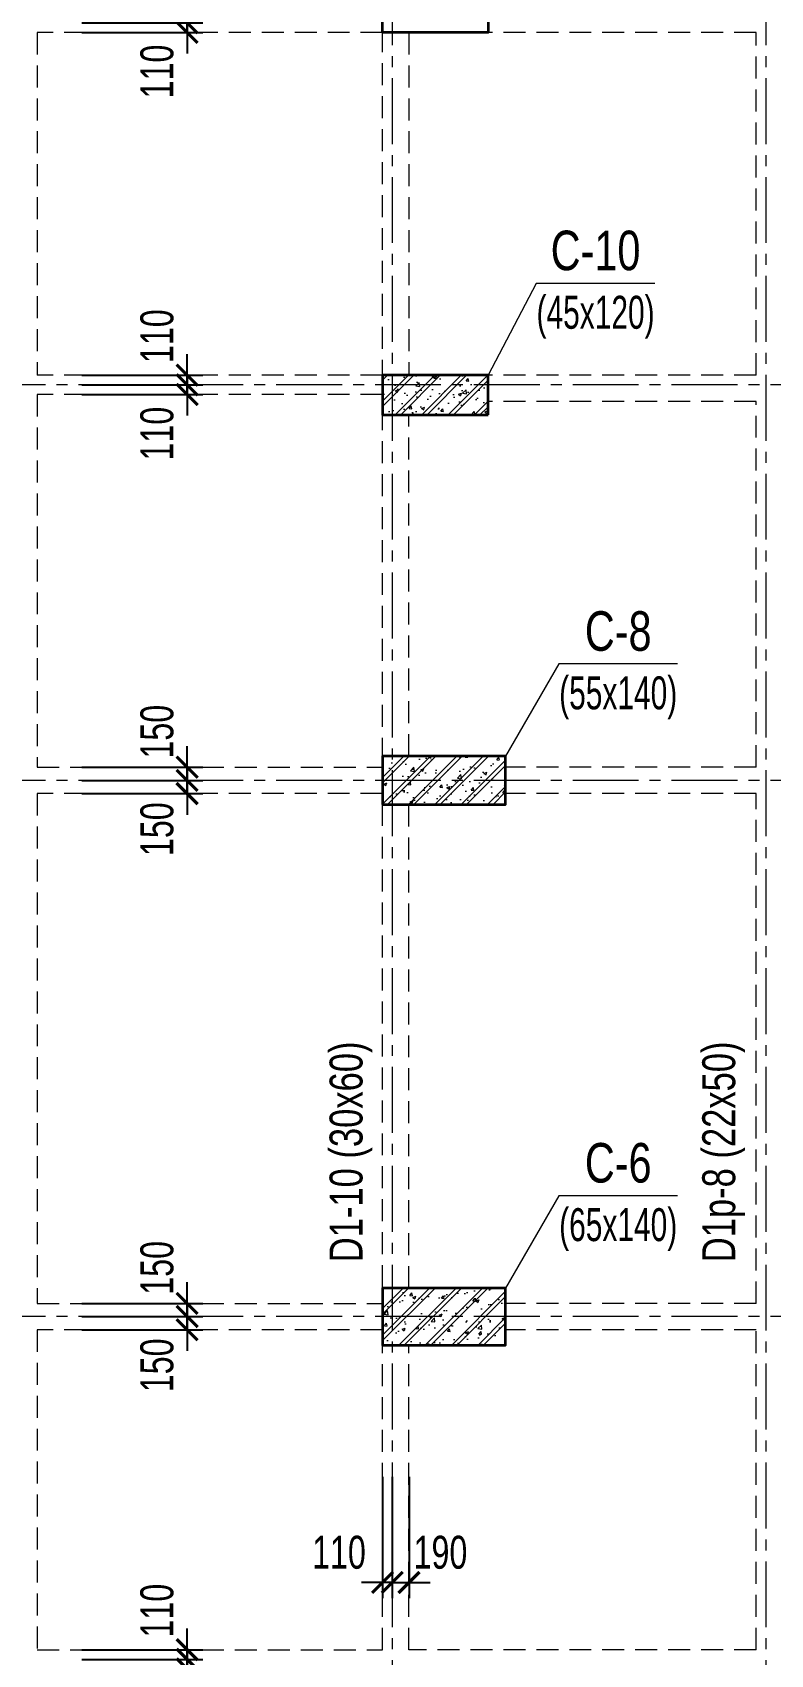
# Model space of a CAD drawing. Header units: millimetres. Extents: x 0 to 132533, y 0 to 93608.
# Drawn here: x 57692 to 66092, y 20172 to 38627 of the extents above; entities that cross this region are included whole.
import ezdxf
from ezdxf.enums import TextEntityAlignment as Align

# ---------------------------------------------------------------- set-up
doc = ezdxf.new("R2010")
doc.units = ezdxf.units.MM
doc.header["$LTSCALE"] = 1000
doc.header["$MEASUREMENT"] = 0
doc.linetypes.add('CENTER2', pattern=[1.125, 0.75, -0.125, 0.125, -0.125])
doc.linetypes.add('HIDDEN', pattern=[0.375, 0.25, -0.125])
for name, color, linetype, lineweight in [('CDC.01.AXIS', 160, 'CENTER2', 13), ('CDC.02.DIM', 1, 'Continuous', 18), ('CDC.03.BORDER', 3, 'Continuous', 25), ('CDC.07.TEXTCOL', 3, 'Continuous', 18), ('CDC.08.TEXTBEAM', 2, 'Continuous', 18), ('CDC.09.COLUMN', 4, 'Continuous', 35), ('CDC.10.HATCH', 163, 'Continuous', 9), ('CDC.13.BEAM', 8, 'HIDDEN', 18), ('TEXTCOL_SHAPE', 6, 'Continuous', 20)]:
    doc.layers.add(name, color=color, linetype=linetype, lineweight=lineweight)
doc.styles.add('KCS_SMTEXT', font='arial.ttf', dxfattribs={"width": 0.7})
doc.dimstyles.new('KCS_DIM150', dxfattribs={"dimscale": 150, "dimtxt": 2.5, "dimasz": 1.6, "dimexe": 1.2, "dimexo": 0, "dimgap": 1, "dimtad": 1, "dimdec": 0, "dimzin": 0, "dimdsep": 46, "dimtxsty": 'KCS_SMTEXT', "dimblk": 'ARCHTICK', "dimcen": 0, "dimdle": 1, "dimclrd": 1, "dimclre": 1, "dimclrt": 2, "dimadec": 0, "dimazin": 0, "dimtfac": 1, "dimtdec": 0, "dimtix": 1, "dimtmove": 2, "dimatfit": 3, "dimfxl": 1, "dimtolj": 1, "dimtzin": 0, "dimarcsym": 0})

# ---------------------------------------------------------------- blocks, each defined once
blk = doc.blocks.new('_ArchTick')
at = {"color": 0, "linetype": 'ByBlock', "const_width": 0.15}
blk.add_lwpolyline([(-0.5, -0.5), (0.5, 0.5)], dxfattribs=at)
blk = doc.blocks.new('*D142')
at = {"layer": 'CDC.02.DIM', "color": 1, "lineweight": -2, "transparency": 16777216}
for p, q in [((59452, 38737), (59452, 38977)), ((58252, 38737), (59632, 38737)), ((58252, 38627), (59632, 38627)), ((59452, 38627), (59452, 38737)), ((59452, 38627), (59452, 38387))]:
    blk.add_line(p, q, dxfattribs=at)
at = {"layer": 'Defpoints', "color": 0, "transparency": 16777216}
for p in [(58252, 38737), (58252, 38627), (59452, 38737)]:
    blk.add_point(p, dxfattribs=at)
at = {"layer": 'CDC.02.DIM', "color": 1, "lineweight": -2, "transparency": 16777216, "xscale": 240, "yscale": 240, "zscale": 240}
for p, rotation in [((59452, 38737), 270), ((59452, 38627), 90)]:
    blk.add_blockref('_ArchTick', p, dxfattribs=dict(at, rotation=rotation))
at = {"layer": 'CDC.02.DIM', "color": 2, "transparency": 16777216, "insert": (59110, 38182), "char_height": 375, "attachment_point": 5, "rotation": 90, "style": 'KCS_SMTEXT'}
blk.add_mtext('\\A1;110', dxfattribs=at)
blk = doc.blocks.new('*D143')
at = {"layer": 'CDC.02.DIM', "color": 1, "lineweight": -2, "transparency": 16777216}
for p, q in [((59452, 38927), (59452, 39167)), ((58252, 38927), (59632, 38927)), ((59452, 38927), (59452, 38737)), ((58252, 38737), (59632, 38737)), ((59452, 38737), (59452, 38497))]:
    blk.add_line(p, q, dxfattribs=at)
at = {"layer": 'Defpoints', "color": 0, "transparency": 16777216}
for p in [(58252, 38927), (58252, 38737), (59452, 38737)]:
    blk.add_point(p, dxfattribs=at)
at = {"layer": 'CDC.02.DIM', "color": 1, "lineweight": -2, "transparency": 16777216, "xscale": 240, "yscale": 240, "zscale": 240}
for p, rotation in [((59452, 38927), 270), ((59452, 38737), 90)]:
    blk.add_blockref('_ArchTick', p, dxfattribs=dict(at, rotation=rotation))
at = {"layer": 'CDC.02.DIM', "color": 2, "transparency": 16777216, "insert": (59110, 39291), "char_height": 375, "attachment_point": 5, "rotation": 90, "style": 'KCS_SMTEXT'}
blk.add_mtext('\\A1;190', dxfattribs=at)
blk = doc.blocks.new('*D146')
at = {"layer": 'CDC.02.DIM', "color": 1, "lineweight": -2, "transparency": 16777216}
for p, q in [((59452, 34617), (59452, 34857)), ((58252, 34617), (59632, 34617)), ((59452, 34507), (59452, 34617)), ((58252, 34507), (59632, 34507)), ((59452, 34507), (59452, 34267))]:
    blk.add_line(p, q, dxfattribs=at)
at = {"layer": 'Defpoints', "color": 0, "transparency": 16777216}
for p in [(58252, 34617), (59452, 34617), (58252, 34507)]:
    blk.add_point(p, dxfattribs=at)
at = {"layer": 'CDC.02.DIM', "color": 1, "lineweight": -2, "transparency": 16777216, "xscale": 240, "yscale": 240, "zscale": 240}
for p, rotation in [((59452, 34617), 270), ((59452, 34507), 90)]:
    blk.add_blockref('_ArchTick', p, dxfattribs=dict(at, rotation=rotation))
at = {"layer": 'CDC.02.DIM', "color": 2, "transparency": 16777216, "insert": (59110, 34062), "char_height": 375, "attachment_point": 5, "rotation": 90, "style": 'KCS_SMTEXT'}
blk.add_mtext('\\A1;110', dxfattribs=at)
blk = doc.blocks.new('*D147')
at = {"layer": 'CDC.02.DIM', "color": 1, "lineweight": -2, "transparency": 16777216}
for p, q in [((59452, 34727), (59452, 34967)), ((58252, 34727), (59632, 34727)), ((59452, 34727), (59452, 34617)), ((58252, 34617), (59632, 34617)), ((59452, 34617), (59452, 34377))]:
    blk.add_line(p, q, dxfattribs=at)
at = {"layer": 'Defpoints', "color": 0, "transparency": 16777216}
for p in [(58252, 34727), (58252, 34617), (59452, 34617)]:
    blk.add_point(p, dxfattribs=at)
at = {"layer": 'CDC.02.DIM', "color": 1, "lineweight": -2, "transparency": 16777216, "xscale": 240, "yscale": 240, "zscale": 240}
for p, rotation in [((59452, 34727), 270), ((59452, 34617), 90)]:
    blk.add_blockref('_ArchTick', p, dxfattribs=dict(at, rotation=rotation))
at = {"layer": 'CDC.02.DIM', "color": 2, "transparency": 16777216, "insert": (59110, 35171), "char_height": 375, "attachment_point": 5, "rotation": 90, "style": 'KCS_SMTEXT'}
blk.add_mtext('\\A1;110', dxfattribs=at)
blk = doc.blocks.new('*D148')
at = {"layer": 'CDC.02.DIM', "color": 1, "lineweight": -2, "transparency": 16777216}
for p, q in [((59452, 30117), (59452, 30357)), ((58252, 30117), (59632, 30117)), ((59452, 29967), (59452, 30117)), ((58252, 29967), (59632, 29967)), ((59452, 29967), (59452, 29727))]:
    blk.add_line(p, q, dxfattribs=at)
at = {"layer": 'Defpoints', "color": 0, "transparency": 16777216}
for p in [(58252, 30117), (59452, 30117), (58252, 29967)]:
    blk.add_point(p, dxfattribs=at)
at = {"layer": 'CDC.02.DIM', "color": 1, "lineweight": -2, "transparency": 16777216, "xscale": 240, "yscale": 240, "zscale": 240}
for p, rotation in [((59452, 30117), 270), ((59452, 29967), 90)]:
    blk.add_blockref('_ArchTick', p, dxfattribs=dict(at, rotation=rotation))
at = {"layer": 'CDC.02.DIM', "color": 2, "transparency": 16777216, "insert": (59110, 29562), "char_height": 375, "attachment_point": 5, "rotation": 90, "style": 'KCS_SMTEXT'}
blk.add_mtext('\\A1;150', dxfattribs=at)
blk = doc.blocks.new('*D149')
at = {"layer": 'CDC.02.DIM', "color": 1, "lineweight": -2, "transparency": 16777216}
for p, q in [((59452, 30267), (59452, 30507)), ((58252, 30267), (59632, 30267)), ((59452, 30267), (59452, 30117)), ((58252, 30117), (59632, 30117)), ((59452, 30117), (59452, 29877))]:
    blk.add_line(p, q, dxfattribs=at)
at = {"layer": 'Defpoints', "color": 0, "transparency": 16777216}
for p in [(58252, 30267), (58252, 30117), (59452, 30117)]:
    blk.add_point(p, dxfattribs=at)
at = {"layer": 'CDC.02.DIM', "color": 1, "lineweight": -2, "transparency": 16777216, "xscale": 240, "yscale": 240, "zscale": 240}
for p, rotation in [((59452, 30267), 270), ((59452, 30117), 90)]:
    blk.add_blockref('_ArchTick', p, dxfattribs=dict(at, rotation=rotation))
at = {"layer": 'CDC.02.DIM', "color": 2, "transparency": 16777216, "insert": (59110, 30671), "char_height": 375, "attachment_point": 5, "rotation": 90, "style": 'KCS_SMTEXT'}
blk.add_mtext('\\A1;150', dxfattribs=at)
blk = doc.blocks.new('*D150')
at = {"layer": 'CDC.02.DIM', "color": 1, "lineweight": -2, "transparency": 16777216}
for p, q in [((59452, 24017), (59452, 24257)), ((58252, 24017), (59632, 24017)), ((59452, 23867), (59452, 24017)), ((58252, 23867), (59632, 23867)), ((59452, 23867), (59452, 23627))]:
    blk.add_line(p, q, dxfattribs=at)
at = {"layer": 'Defpoints', "color": 0, "transparency": 16777216}
for p in [(58252, 24017), (59452, 24017), (58252, 23867)]:
    blk.add_point(p, dxfattribs=at)
at = {"layer": 'CDC.02.DIM', "color": 1, "lineweight": -2, "transparency": 16777216, "xscale": 240, "yscale": 240, "zscale": 240}
for p, rotation in [((59452, 24017), 270), ((59452, 23867), 90)]:
    blk.add_blockref('_ArchTick', p, dxfattribs=dict(at, rotation=rotation))
at = {"layer": 'CDC.02.DIM', "color": 2, "transparency": 16777216, "insert": (59110, 23462), "char_height": 375, "attachment_point": 5, "rotation": 90, "style": 'KCS_SMTEXT'}
blk.add_mtext('\\A1;150', dxfattribs=at)
blk = doc.blocks.new('*D151')
at = {"layer": 'CDC.02.DIM', "color": 1, "lineweight": -2, "transparency": 16777216}
for p, q in [((59452, 24167), (59452, 24407)), ((58252, 24167), (59632, 24167)), ((58252, 24017), (59632, 24017)), ((59452, 24167), (59452, 24017)), ((59452, 24017), (59452, 23777))]:
    blk.add_line(p, q, dxfattribs=at)
at = {"layer": 'Defpoints', "color": 0, "transparency": 16777216}
for p in [(58252, 24167), (58252, 24017), (59452, 24017)]:
    blk.add_point(p, dxfattribs=at)
at = {"layer": 'CDC.02.DIM', "color": 1, "lineweight": -2, "transparency": 16777216, "xscale": 240, "yscale": 240, "zscale": 240}
for p, rotation in [((59452, 24167), 270), ((59452, 24017), 90)]:
    blk.add_blockref('_ArchTick', p, dxfattribs=dict(at, rotation=rotation))
at = {"layer": 'CDC.02.DIM', "color": 2, "transparency": 16777216, "insert": (59110, 24571), "char_height": 375, "attachment_point": 5, "rotation": 90, "style": 'KCS_SMTEXT'}
blk.add_mtext('\\A1;150', dxfattribs=at)
blk = doc.blocks.new('*D154')
at = {"layer": 'CDC.02.DIM', "color": 1, "lineweight": -2, "transparency": 16777216}
for p, q in [((59452, 20117), (59452, 20357)), ((58252, 20117), (59632, 20117)), ((59452, 20007), (59452, 20117)), ((58252, 20007), (59632, 20007)), ((59452, 20007), (59452, 19767))]:
    blk.add_line(p, q, dxfattribs=at)
at = {"layer": 'Defpoints', "color": 0, "transparency": 16777216}
for p in [(58252, 20117), (59452, 20117), (58252, 20007)]:
    blk.add_point(p, dxfattribs=at)
at = {"layer": 'CDC.02.DIM', "color": 1, "lineweight": -2, "transparency": 16777216, "xscale": 240, "yscale": 240, "zscale": 240}
for p, rotation in [((59452, 20117), 270), ((59452, 20007), 90)]:
    blk.add_blockref('_ArchTick', p, dxfattribs=dict(at, rotation=rotation))
at = {"layer": 'CDC.02.DIM', "color": 2, "transparency": 16777216, "insert": (59110, 19562), "char_height": 375, "attachment_point": 5, "rotation": 90, "style": 'KCS_SMTEXT'}
blk.add_mtext('\\A1;110', dxfattribs=at)
blk = doc.blocks.new('*D155')
at = {"layer": 'CDC.02.DIM', "color": 1, "lineweight": -2, "transparency": 16777216}
for p, q in [((59452, 20227), (59452, 20467)), ((58252, 20227), (59632, 20227)), ((58252, 20117), (59632, 20117)), ((59452, 20227), (59452, 20117)), ((59452, 20117), (59452, 19877))]:
    blk.add_line(p, q, dxfattribs=at)
at = {"layer": 'Defpoints', "color": 0, "transparency": 16777216}
for p in [(58252, 20227), (58252, 20117), (59452, 20117)]:
    blk.add_point(p, dxfattribs=at)
at = {"layer": 'CDC.02.DIM', "color": 1, "lineweight": -2, "transparency": 16777216, "xscale": 240, "yscale": 240, "zscale": 240}
for p, rotation in [((59452, 20227), 270), ((59452, 20117), 90)]:
    blk.add_blockref('_ArchTick', p, dxfattribs=dict(at, rotation=rotation))
at = {"layer": 'CDC.02.DIM', "color": 2, "transparency": 16777216, "insert": (59110, 20671), "char_height": 375, "attachment_point": 5, "rotation": 90, "style": 'KCS_SMTEXT'}
blk.add_mtext('\\A1;110', dxfattribs=at)
blk = doc.blocks.new('*D307')
at = {"layer": 'CDC.02.DIM', "color": 1, "lineweight": -2, "transparency": 16777216}
for p, q in [((61677, 22192), (61677, 20812)), ((61787, 22192), (61787, 20812)), ((61677, 20992), (61437, 20992)), ((61787, 20992), (61677, 20992)), ((61787, 20992), (62027, 20992))]:
    blk.add_line(p, q, dxfattribs=at)
at = {"layer": 'Defpoints', "color": 0, "transparency": 16777216}
for p in [(61677, 22192), (61787, 22192), (61677, 20992)]:
    blk.add_point(p, dxfattribs=at)
at = {"layer": 'CDC.02.DIM', "color": 1, "lineweight": -2, "transparency": 16777216, "xscale": 240, "yscale": 240, "zscale": 240}
blk.add_blockref('_ArchTick', (61677, 20992), dxfattribs=at)
at = {"layer": 'CDC.02.DIM', "color": 1, "lineweight": -2, "transparency": 16777216, "xscale": 240, "yscale": 240, "zscale": 240, "rotation": 180}
blk.add_blockref('_ArchTick', (61787, 20992), dxfattribs=at)
at = {"layer": 'CDC.02.DIM', "color": 2, "transparency": 16777216, "insert": (61180, 21333), "char_height": 375, "attachment_point": 5, "style": 'KCS_SMTEXT'}
blk.add_mtext('\\A1;110', dxfattribs=at)
blk = doc.blocks.new('*D308')
at = {"layer": 'CDC.02.DIM', "color": 1, "lineweight": -2, "transparency": 16777216}
for p, q in [((61787, 22192), (61787, 20812)), ((61977, 22192), (61977, 20812)), ((61787, 20992), (61547, 20992)), ((61787, 20992), (61977, 20992)), ((61977, 20992), (62217, 20992))]:
    blk.add_line(p, q, dxfattribs=at)
at = {"layer": 'Defpoints', "color": 0, "transparency": 16777216}
for p in [(61787, 22192), (61977, 22192), (61977, 20992)]:
    blk.add_point(p, dxfattribs=at)
at = {"layer": 'CDC.02.DIM', "color": 1, "lineweight": -2, "transparency": 16777216, "xscale": 240, "yscale": 240, "zscale": 240}
blk.add_blockref('_ArchTick', (61787, 20992), dxfattribs=at)
at = {"layer": 'CDC.02.DIM', "color": 1, "lineweight": -2, "transparency": 16777216, "xscale": 240, "yscale": 240, "zscale": 240, "rotation": 180}
blk.add_blockref('_ArchTick', (61977, 20992), dxfattribs=at)
at = {"layer": 'CDC.02.DIM', "color": 2, "transparency": 16777216, "insert": (62335, 21333), "char_height": 375, "attachment_point": 5, "style": 'KCS_SMTEXT'}
blk.add_mtext('\\A1;190', dxfattribs=at)

msp = doc.modelspace()

# ---------------------------------------------------------------- hatches: boundary and pattern name
at = {"layer": 'CDC.10.HATCH'}
h = msp.add_hatch(dxfattribs=at)
h.set_pattern_fill('BT-01', color=256, scale=50, pattern_type=2)
h.set_pattern_definition([(50, (428814.13, -433637.55), (358.63009, -31.37607), [37.5, -412.5]), (355, (428814.13, -433637.55), (-69.37567, 376.09607), [30, -330]), (100.4514, (428844.02, -433640.17), (289.2547, 344.71977), [31.8701, -350.57106]), (46.1842, (428814.13, -433537.55), (533.62052, -82.7595), [56.25, -618.75]), (96.6356, (428858.6, -433544.45), (467.33135, 487.05894), [47.80514, -525.8565]), (351.1842, (428814.13, -433537.55), (467.33097, 487.0593), [45, -495]), (21, (428864.13, -433562.55), (298.45353, -201.30945), [37.5, -412.5]), (326, (428864.13, -433562.55), (121.65767, 362.57502), [30, -330]), (71.4514, (428889, -433579.33), (420.11131, 161.26525), [31.8701, -350.57106]), (37.5, (428814.13, -433637.55), (6.079928, 166.446927), [0, -326, 0, -335, 0, -331.25]), (7.5, (428814.13, -433637.55), (131.53477, 197.205856), [0, -191, 0, -318.5, 0, -126.25]), (327.5, (428702.63, -433637.55), (266.911218, -11.277436), [0, -125, 0, -390, 0, -517.5]), (317.5, (428652.63, -433637.55), (291.593085, 50.05249), [0, -162.5, 0, -259, 0, -367.5]), (45, (428814.13, -433637.55), (-150.26019, 150.26019), []), (45, (428814.13, -433576.3), (-150.26019, 150.26019), [])])
h.paths.add_polyline_path([(62876.5, 34276.5), (62876.5, 34726.5), (61676.5, 34726.5), (61676.5, 34276.5)])
h = msp.add_hatch(dxfattribs=at)
h.set_pattern_fill('BT-01', color=256, scale=50, pattern_type=2)
h.set_pattern_definition([(50, (428814.13, -447537.55), (358.63009, -31.37607), [37.5, -412.5]), (355, (428814.13, -447537.55), (-69.37567, 376.09607), [30, -330]), (100.4514, (428844.02, -447540.17), (289.2547, 344.71977), [31.8701, -350.57106]), (46.1842, (428814.13, -447437.55), (533.62052, -82.7595), [56.25, -618.75]), (96.6356, (428858.6, -447444.45), (467.33135, 487.05894), [47.80514, -525.8565]), (351.1842, (428814.13, -447437.55), (467.33097, 487.0593), [45, -495]), (21, (428864.13, -447462.55), (298.45353, -201.30945), [37.5, -412.5]), (326, (428864.13, -447462.55), (121.65767, 362.57502), [30, -330]), (71.4514, (428889, -447479.33), (420.11131, 161.26525), [31.8701, -350.57106]), (37.5, (428814.13, -447537.55), (6.079928, 166.446927), [0, -326, 0, -335, 0, -331.25]), (7.5, (428814.13, -447537.55), (131.53477, 197.205856), [0, -191, 0, -318.5, 0, -126.25]), (327.5, (428702.63, -447537.55), (266.911218, -11.277436), [0, -125, 0, -390, 0, -517.5]), (317.5, (428652.63, -447537.55), (291.593085, 50.05249), [0, -162.5, 0, -259, 0, -367.5]), (45, (428814.13, -447537.55), (-150.26019, 150.26019), []), (45, (428814.13, -447476.3), (-150.26019, 150.26019), [])])
h.paths.add_polyline_path([(63076.5, 30391.5), (61676.5, 30391.5), (61676.5, 29841.5), (63076.5, 29841.5)])
h = msp.add_hatch(dxfattribs=at)
h.set_pattern_fill('BT-01', color=256, scale=50, pattern_type=2)
h.set_pattern_definition([(50, (436134.13, -433637.55), (358.63009, -31.37607), [37.5, -412.5]), (355, (436134.13, -433637.55), (-69.37567, 376.09607), [30, -330]), (100.4514, (436164.02, -433640.17), (289.2547, 344.71977), [31.8701, -350.57106]), (46.1842, (436134.13, -433537.55), (533.62052, -82.7595), [56.25, -618.75]), (96.6356, (436178.6, -433544.45), (467.33135, 487.05894), [47.80514, -525.8565]), (351.1842, (436134.13, -433537.55), (467.33097, 487.0593), [45, -495]), (21, (436184.13, -433562.55), (298.45353, -201.30945), [37.5, -412.5]), (326, (436184.13, -433562.55), (121.65767, 362.57502), [30, -330]), (71.4514, (436209, -433579.33), (420.11131, 161.26525), [31.8701, -350.57106]), (37.5, (436134.13, -433637.55), (6.079928, 166.446927), [0, -326, 0, -335, 0, -331.25]), (7.5, (436134.13, -433637.55), (131.53477, 197.205856), [0, -191, 0, -318.5, 0, -126.25]), (327.5, (436022.63, -433637.55), (266.911218, -11.277436), [0, -125, 0, -390, 0, -517.5]), (317.5, (435972.63, -433637.55), (291.593085, 50.05249), [0, -162.5, 0, -259, 0, -367.5]), (45, (436134.13, -433637.55), (-150.26019, 150.26019), []), (45, (436134.13, -433576.3), (-150.26019, 150.26019), [])])
h.paths.add_polyline_path([(61676.5, 23691.5), (63076.5, 23691.5), (63076.5, 24341.5), (61676.5, 24341.5)])

# ---------------------------------------------------------------- linework, layer by layer
at = {"layer": 'CDC.01.AXIS'}
for p, q in [((61786.5, 85356.5), (61786.5, 10116.5)), ((66036.5, 85356.5), (66036.5, 10116.5)), ((93840.4, 34616.5), (13229.2, 34616.5)), ((93840.4, 30116.5), (13229.2, 30116.5)), ((93840.4, 24016.5), (13229.2, 24016.5))]:
    msp.add_line(p, q, dxfattribs=at)
at = {"layer": 'CDC.03.BORDER'}
for p, q in [((62476.5, 38626.5), (61676.5, 38626.5)), ((62476.5, 34726.5), (61676.5, 34726.5))]:
    msp.add_line(p, q, dxfattribs=at)
at = {"layer": 'CDC.07.TEXTCOL', "color": 8}
for p, q in [((63425, 35771.5), (62876.5, 34726.5)), ((64775, 35771.5), (63425, 35771.5)), ((63682.7, 31441.5), (63076.5, 30391.5)), ((65032.7, 31441.5), (63682.7, 31441.5)), ((63682.7, 25391.5), (63076.5, 24341.5)), ((65032.7, 25391.5), (63682.7, 25391.5))]:
    msp.add_line(p, q, dxfattribs=at)
at = {"layer": 'CDC.09.COLUMN'}
for points in [[(62876.5, 39076.5), (62876.5, 38626.5), (61676.5, 38626.5), (61676.5, 39076.5)], [(62876.5, 34276.5), (62876.5, 34726.5), (61676.5, 34726.5), (61676.5, 34276.5)], [(61676.5, 29841.5), (63076.5, 29841.5), (63076.5, 30391.5), (61676.5, 30391.5)], [(63076.5, 24341.5), (61676.5, 24341.5), (61676.5, 23691.5), (63076.5, 23691.5)]]:
    msp.add_lwpolyline(points, close=True, dxfattribs=at)
at = {"layer": 'CDC.13.BEAM'}
for p, q in [((61676.5, 34276.5), (61676.5, 43436.5)), ((61676.5, 38626.5), (57746.5, 38626.5)), ((57746.5, 38626.5), (57746.5, 34726.5)), ((61976.5, 38626.5), (61976.5, 34726.5)), ((65926.5, 38626.5), (61976.5, 38626.5)), ((65926.5, 34726.5), (65926.5, 38626.5)), ((61676.5, 34726.5), (57746.5, 34726.5)), ((61676.5, 20226.5), (61676.5, 34726.5)), ((65926.5, 34726.5), (61976.5, 34726.5)), ((57746.5, 34506.5), (57746.5, 30266.5)), ((61676.5, 34506.5), (57746.5, 34506.5)), ((65926.5, 34426.5), (62876.5, 34426.5)), ((65926.5, 30266.5), (65926.5, 34426.5)), ((61976.5, 30391.5), (61976.5, 34276.5)), ((57746.5, 30266.5), (61676.5, 30266.5)), ((65926.5, 30266.5), (63076.5, 30266.5)), ((61676.5, 29966.5), (57746.5, 29966.5)), ((57746.5, 29966.5), (57746.5, 24166.5)), ((65926.5, 29966.5), (63076.5, 29966.5)), ((65926.5, 24166.5), (65926.5, 29966.5)), ((61976.5, 24341.5), (61976.5, 29841.5)), ((57746.5, 24166.5), (61676.5, 24166.5)), ((65926.5, 24166.5), (63076.5, 24166.5)), ((61676.5, 23866.5), (57746.5, 23866.5)), ((57746.5, 23866.5), (57746.5, 20226.5)), ((65926.5, 23866.5), (63076.5, 23866.5)), ((65926.5, 20226.5), (65926.5, 23866.5)), ((61976.5, 20226.5), (61976.5, 23691.5)), ((57746.5, 20226.5), (61676.5, 20226.5)), ((65926.5, 20226.5), (61976.5, 20226.5))]:
    msp.add_line(p, q, dxfattribs=at)

# ---------------------------------------------------------------- texts
at = {"layer": 'CDC.07.TEXTCOL', "style": 'KCS_SMTEXT', "width": 0.75}
for s, p in [('C-10', (64100, 36146.5)), ('C-8', (64357.7, 31816.5)), ('C-6', (64357.7, 25766.5))]:
    msp.add_text(s, height=450, dxfattribs=at).set_placement(p, align=Align.MIDDLE)
at = {"layer": 'CDC.08.TEXTBEAM', "style": 'KCS_SMTEXT', "width": 0.75}
for s, p in [('D1-10 (30x60)', (61073.1, 24635)), ('D1p-8 (22x50)', (65314.1, 24635))]:
    msp.add_text(s, height=375, rotation=90, dxfattribs=at).set_placement(p, align=Align.TOP_LEFT)
at = {"layer": 'TEXTCOL_SHAPE', "style": 'KCS_SMTEXT', "width": 0.65}
for s, p in [('(45x120)', (64100, 35396.5)), ('(55x140)', (64357.7, 31066.5)), ('(65x140)', (64357.7, 25016.5))]:
    msp.add_text(s, height=375, dxfattribs=at).set_placement(p, align=Align.MIDDLE)

# ---------------------------------------------------------------- dimensions: what is measured, and where the dimension line sits
at = {"layer": 'CDC.02.DIM'}
for base, p1, p2, angle, picture, middle in [((59451.7, 38736.5), (58251.7, 38926.5), (58251.7, 38736.5), 270, '*D143', (59110.2, 39290.7)), ((59451.7, 38736.5), (58251.7, 38626.5), (58251.7, 38736.5), 90, '*D142', (59110.2, 38182.4)), ((59451.7, 34616.5), (58251.7, 34726.5), (58251.7, 34616.5), 270, '*D147', (59110.2, 35170.7)), ((59451.7, 34616.5), (58251.7, 34506.5), (58251.7, 34616.5), 90, '*D146', (59110.2, 34062.4)), ((59451.7, 30116.5), (58251.7, 30266.5), (58251.7, 30116.5), 270, '*D149', (59110.2, 30670.7)), ((59451.7, 30116.5), (58251.7, 29966.5), (58251.7, 30116.5), 90, '*D148', (59110.2, 29562.4)), ((59451.7, 24016.5), (58251.7, 24166.5), (58251.7, 24016.5), 270, '*D151', (59110.2, 24570.7)), ((59451.7, 24016.5), (58251.7, 23866.5), (58251.7, 24016.5), 90, '*D150', (59110.2, 23462.4)), ((61676.5, 20992), (61786.5, 22192), (61676.5, 22192), 180, '*D307', (61180.4, 21333.5)), ((59451.7, 20116.5), (58251.7, 20226.5), (58251.7, 20116.5), 270, '*D155', (59110.2, 20670.7)), ((59451.7, 20116.5), (58251.7, 20006.5), (58251.7, 20116.5), 90, '*D154', (59110.2, 19562.4))]:
    dim = msp.add_linear_dim(base=base, p1=p1, p2=p2, angle=angle, dimstyle='KCS_DIM150', dxfattribs=at)
    dim.commit()
    dim.dimension.update_dxf_attribs({"geometry": picture, "text_midpoint": middle, "dimtype": 160})
dim = msp.add_linear_dim(base=(61976.5, 20992), p1=(61786.5, 22192), p2=(61976.5, 22192), dimstyle='KCS_DIM150', dxfattribs=at)
dim.commit()
dim.dimension.update_dxf_attribs({"geometry": '*D308', "text_midpoint": (62335.3, 21333.5), "dimtype": 160})

doc.saveas('drawing.dxf')
